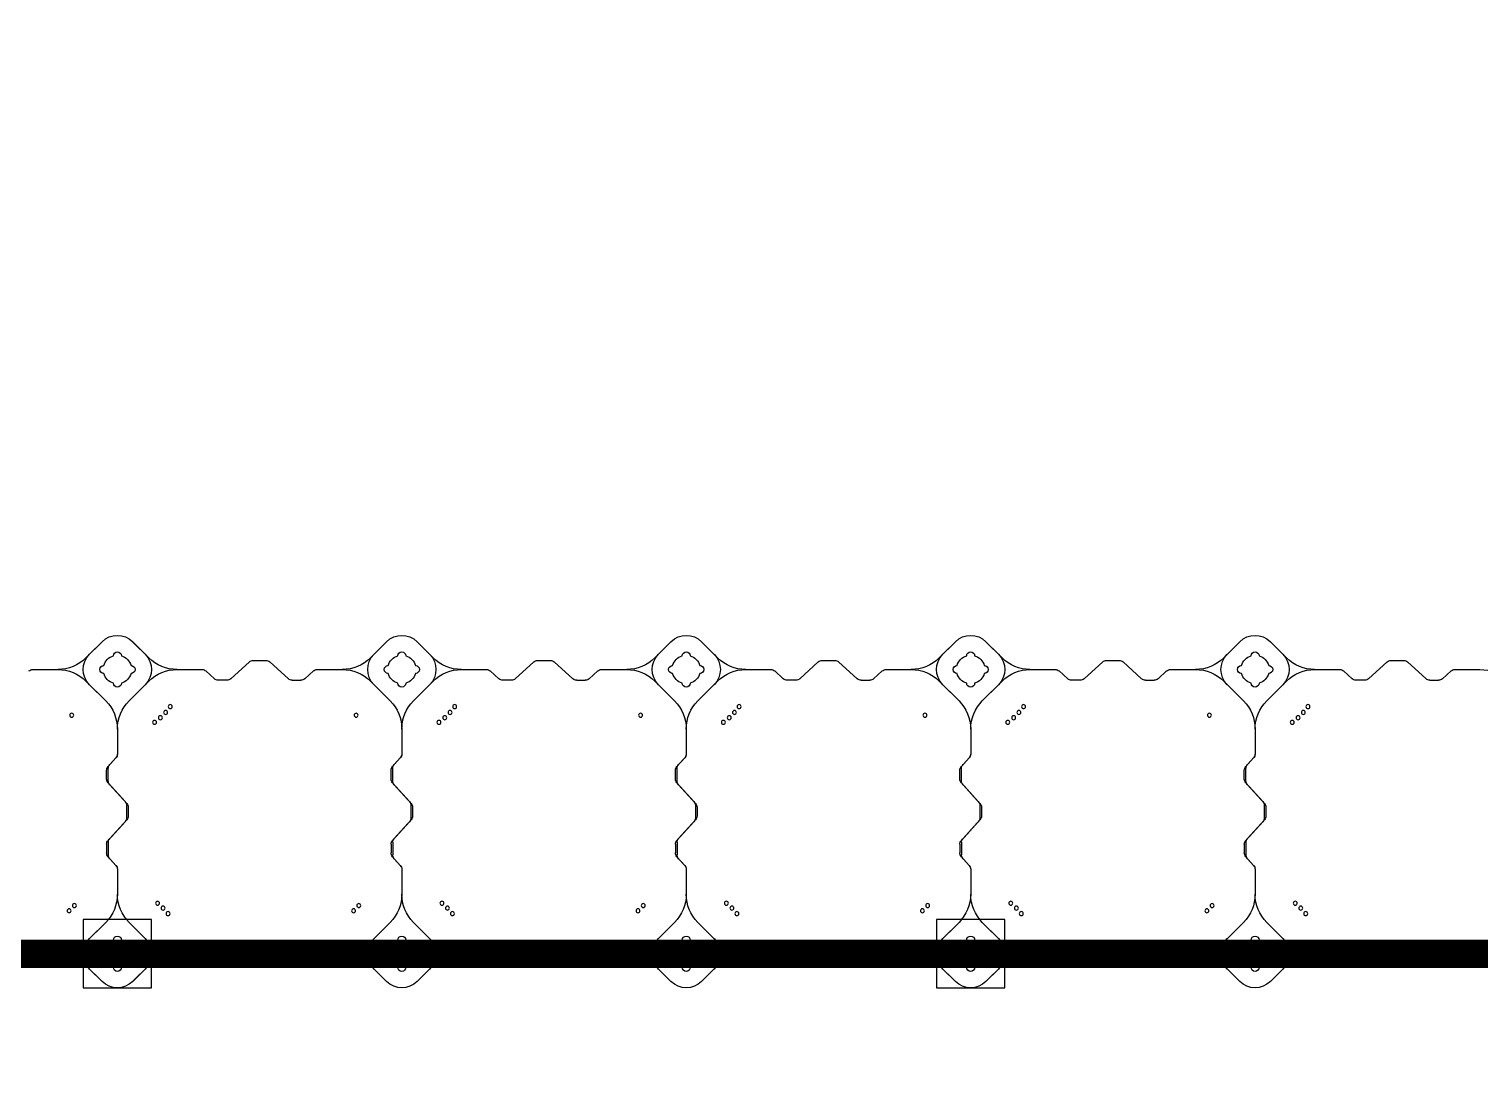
# Model space of a CAD drawing. Header units: millimetres. Extents: x -1612139 to -1260738, y 1141106 to 1536160.
# Drawn here: x -1270556 to -1268006, y 1185712 to 1187558 of the extents above; entities that cross this region are included whole.
import ezdxf

# ---------------------------------------------------------------- set-up
doc = ezdxf.new("R2010")
doc.units = ezdxf.units.MM
doc.header["$LTSCALE"] = 10
doc.layers.get('0').update_dxf_attribs({"linetype": 'CONTINUOUS'})
doc.layers.add('W-FLOAT_BOWL浮筒', color=253, linetype='CONTINUOUS')

# ---------------------------------------------------------------- blocks, each defined once
blk = doc.blocks.new('橙色')
at = {"layer": 'W-FLOAT_BOWL浮筒', "color": 30}
for p, q in [((16973.2, 548.8), (16944.8, 520.5)), ((16951.2, 526.9), (16973.1, 548.8)), ((17026.8, 548.8), (17055.2, 520.5)), ((17026.9, 548.8), (17048.8, 526.9)), ((17473.2, 548.8), (17444.8, 520.5)), ((17451.2, 526.9), (17473.1, 548.8)), ((17526.8, 548.8), (17555.2, 520.5)), ((17526.9, 548.8), (17548.8, 526.9)), ((17973.2, 548.8), (17944.8, 520.5)), ((17951.2, 526.9), (17973.1, 548.8)), ((18026.8, 548.8), (18055.2, 520.5)), ((18026.9, 548.8), (18048.8, 526.9)), ((18473.2, 548.8), (18444.8, 520.5)), ((18451.2, 526.9), (18473.1, 548.8)), ((18526.8, 548.8), (18555.2, 520.5)), ((18526.9, 548.8), (18548.8, 526.9)), ((18973.2, 548.8), (18944.8, 520.5)), ((18951.2, 526.9), (18973.1, 548.8)), ((19026.8, 548.8), (19055.2, 520.5)), ((19026.9, 548.8), (19048.8, 526.9)), ((16832.9, 513.4), (16844.7, 502.6)), ((17167.1, 513.4), (17155.3, 502.6)), ((17196.1, 516), (17173.9, 516)), ((17202.9, 513.4), (17235.6, 483.6)), ((17297.1, 513.4), (17264.4, 483.6)), ((17303.9, 516), (17326.1, 516)), ((17332.9, 513.4), (17344.7, 502.6)), ((17667.1, 513.4), (17655.3, 502.6)), ((17696.1, 516), (17673.9, 516)), ((17702.9, 513.4), (17735.6, 483.6)), ((17797.1, 513.4), (17764.4, 483.6)), ((17803.9, 516), (17826.1, 516)), ((17832.9, 513.4), (17844.7, 502.6)), ((18167.1, 513.4), (18155.3, 502.6)), ((18196.1, 516), (18173.9, 516)), ((18202.9, 513.4), (18235.6, 483.6)), ((18297.1, 513.4), (18264.4, 483.6)), ((18303.9, 516), (18326.1, 516)), ((18332.9, 513.4), (18344.7, 502.6)), ((18667.1, 513.4), (18655.3, 502.6)), ((18696.1, 516), (18673.9, 516)), ((18702.9, 513.4), (18735.6, 483.6)), ((18797.1, 513.4), (18764.4, 483.6)), ((18803.9, 516), (18826.1, 516)), ((18832.9, 513.4), (18844.7, 502.6)), ((19167.1, 513.4), (19155.3, 502.6)), ((19196.1, 516), (19173.9, 516)), ((19202.9, 513.4), (19235.6, 483.6)), ((19297.1, 513.4), (19264.4, 483.6)), ((19303.9, 516), (19326.1, 516)), ((19332.9, 513.4), (19344.7, 502.6)), ((16851.5, 500), (16895.3, 500)), ((17104.6, 500), (17148.5, 500)), ((17351.5, 500), (17395.3, 500)), ((17604.6, 500), (17648.5, 500)), ((17851.5, 500), (17895.3, 500)), ((18104.6, 500), (18148.5, 500)), ((18351.5, 500), (18395.3, 500)), ((18604.6, 500), (18648.5, 500)), ((18851.5, 500), (18895.3, 500)), ((19104.6, 500), (19148.5, 500)), ((19351.5, 500), (19395.3, 500)), ((16979.5, 444.8), (16944.8, 479.5)), ((16951.2, 473.2), (16979.5, 444.8)), ((17020.5, 444.8), (17055.2, 479.5)), ((17048.8, 473.2), (17020.5, 444.8)), ((17242.4, 481), (17257.6, 481)), ((17479.5, 444.8), (17444.8, 479.5)), ((17451.2, 473.2), (17479.5, 444.8)), ((17520.5, 444.8), (17555.2, 479.5)), ((17548.8, 473.2), (17520.5, 444.8)), ((17742.4, 481), (17757.6, 481)), ((17979.5, 444.8), (17944.8, 479.5)), ((17951.2, 473.2), (17979.5, 444.8)), ((18020.5, 444.8), (18055.2, 479.5)), ((18048.8, 473.2), (18020.5, 444.8)), ((18242.4, 481), (18257.6, 481)), ((18479.5, 444.8), (18444.8, 479.5)), ((18451.2, 473.2), (18479.5, 444.8)), ((18520.5, 444.8), (18555.2, 479.5)), ((18548.8, 473.2), (18520.5, 444.8)), ((18742.4, 481), (18757.6, 481)), ((18979.5, 444.8), (18944.8, 479.5)), ((18951.2, 473.2), (18979.5, 444.8)), ((19020.5, 444.8), (19055.2, 479.5)), ((19048.8, 473.2), (19020.5, 444.8)), ((19242.4, 481), (19257.6, 481)), ((17000, 351.3), (17000, 395.4)), ((17000, 351.5), (17000, 395.4)), ((17500, 351.3), (17500, 395.4)), ((17500, 351.5), (17500, 395.4)), ((18000, 351.3), (18000, 395.4)), ((18000, 351.5), (18000, 395.4)), ((18500, 351.3), (18500, 395.4)), ((18500, 351.5), (18500, 395.4)), ((19000, 351.3), (19000, 395.4)), ((19000, 351.5), (19000, 395.4)), ((16983.6, 329.4), (16997.4, 344.5)), ((16986.6, 332.9), (16997.4, 344.7)), ((17483.6, 329.4), (17497.4, 344.5)), ((17486.6, 332.9), (17497.4, 344.7)), ((17983.6, 329.4), (17997.4, 344.5)), ((17986.6, 332.9), (17997.4, 344.7)), ((18483.6, 329.4), (18497.4, 344.5)), ((18486.6, 332.9), (18497.4, 344.7)), ((18983.6, 329.4), (18997.4, 344.5)), ((18986.6, 332.9), (18997.4, 344.7)), ((16981, 307.4), (16981, 322.6)), ((16984, 303.9), (16984, 326.1)), ((17481, 307.4), (17481, 322.6)), ((17484, 303.9), (17484, 326.1)), ((17981, 307.4), (17981, 322.6)), ((17984, 303.9), (17984, 326.1)), ((18481, 307.4), (18481, 322.6)), ((18484, 303.9), (18484, 326.1)), ((18981, 307.4), (18981, 322.6)), ((18984, 303.9), (18984, 326.1)), ((16983.6, 300.6), (17013.4, 267.9)), ((16986.6, 297.1), (17016.4, 264.4)), ((17483.6, 300.6), (17513.4, 267.9)), ((17486.6, 297.1), (17516.4, 264.4)), ((17983.6, 300.6), (18013.4, 267.9)), ((17986.6, 297.1), (18016.4, 264.4)), ((18483.6, 300.6), (18513.4, 267.9)), ((18486.6, 297.1), (18516.4, 264.4)), ((18983.6, 300.6), (19013.4, 267.9)), ((18986.6, 297.1), (19016.4, 264.4)), ((17016, 238.9), (17016, 261.1)), ((17019, 242.4), (17019, 257.6)), ((17516, 238.9), (17516, 261.1)), ((17519, 242.4), (17519, 257.6)), ((18016, 238.9), (18016, 261.1)), ((18019, 242.4), (18019, 257.6)), ((18516, 238.9), (18516, 261.1)), ((18519, 242.4), (18519, 257.6)), ((19016, 238.9), (19016, 261.1)), ((19019, 242.4), (19019, 257.6)), ((16983.6, 199.4), (17013.4, 232.1)), ((16986.6, 202.9), (17016.4, 235.6)), ((17483.6, 199.4), (17513.4, 232.1)), ((17486.6, 202.9), (17516.4, 235.6)), ((17983.6, 199.4), (18013.4, 232.1)), ((17986.6, 202.9), (18016.4, 235.6)), ((18483.6, 199.4), (18513.4, 232.1)), ((18486.6, 202.9), (18516.4, 235.6)), ((18983.6, 199.4), (19013.4, 232.1)), ((18986.6, 202.9), (19016.4, 235.6)), ((16981, 192.6), (16981, 177.4)), ((16984, 196.1), (16984, 173.9)), ((17481, 192.6), (17481, 177.4)), ((17484, 196.1), (17484, 173.9)), ((17981, 192.6), (17981, 177.4)), ((17984, 196.1), (17984, 173.9)), ((18481, 192.6), (18481, 177.4)), ((18484, 196.1), (18484, 173.9)), ((18981, 192.6), (18981, 177.4)), ((18984, 196.1), (18984, 173.9)), ((16983.6, 170.6), (16997.4, 155.5)), ((16986.6, 167.1), (16997.4, 155.3)), ((17483.6, 170.6), (17497.4, 155.5)), ((17486.6, 167.1), (17497.4, 155.3)), ((17983.6, 170.6), (17997.4, 155.5)), ((17986.6, 167.1), (17997.4, 155.3)), ((18483.6, 170.6), (18497.4, 155.5)), ((18486.6, 167.1), (18497.4, 155.3)), ((18983.6, 170.6), (18997.4, 155.5)), ((18986.6, 167.1), (18997.4, 155.3)), ((17000, 104.7), (17000, 148.7)), ((17000, 104.7), (17000, 148.5)), ((17500, 104.7), (17500, 148.7)), ((17500, 104.7), (17500, 148.5)), ((18000, 104.7), (18000, 148.7)), ((18000, 104.7), (18000, 148.5)), ((18500, 104.7), (18500, 148.7)), ((18500, 104.7), (18500, 148.5)), ((19000, 104.7), (19000, 148.7)), ((19000, 104.7), (19000, 148.5)), ((16944.8, 20.5), (16979.5, 55.2)), ((16951.2, 26.8), (16979.5, 55.2)), ((17048.8, 26.8), (17020.5, 55.2)), ((17055.2, 20.5), (17020.5, 55.2)), ((17444.8, 20.5), (17479.5, 55.2)), ((17451.2, 26.8), (17479.5, 55.2)), ((17548.8, 26.8), (17520.5, 55.2)), ((17555.2, 20.5), (17520.5, 55.2)), ((17944.8, 20.5), (17979.5, 55.2)), ((17951.2, 26.8), (17979.5, 55.2)), ((18048.8, 26.8), (18020.5, 55.2)), ((18055.2, 20.5), (18020.5, 55.2)), ((18444.8, 20.5), (18479.5, 55.2)), ((18451.2, 26.8), (18479.5, 55.2)), ((18548.8, 26.8), (18520.5, 55.2)), ((18555.2, 20.5), (18520.5, 55.2)), ((18944.8, 20.5), (18979.5, 55.2)), ((18951.2, 26.8), (18979.5, 55.2)), ((19048.8, 26.8), (19020.5, 55.2)), ((19055.2, 20.5), (19020.5, 55.2)), ((16851.3, 0), (16895.3, 0)), ((17104.6, 0), (17148.7, 0)), ((17170.6, 16.4), (17155.5, 2.6)), ((17192.6, 19), (17177.4, 19)), ((17199.4, 16.4), (17232.1, -13.4)), ((17300.6, 16.4), (17267.9, -13.4)), ((17307.4, 19), (17322.6, 19)), ((17329.4, 16.4), (17344.5, 2.6)), ((17351.3, 0), (17395.3, 0)), ((17604.6, 0), (17648.7, 0)), ((17670.6, 16.4), (17655.5, 2.6)), ((17692.6, 19), (17677.4, 19)), ((17699.4, 16.4), (17732.1, -13.4)), ((17800.6, 16.4), (17767.9, -13.4)), ((17807.4, 19), (17822.6, 19)), ((17829.4, 16.4), (17844.5, 2.6)), ((17851.3, 0), (17895.3, 0)), ((18104.6, 0), (18148.7, 0)), ((18170.6, 16.4), (18155.5, 2.6)), ((18192.6, 19), (18177.4, 19)), ((18199.4, 16.4), (18232.1, -13.4)), ((18300.6, 16.4), (18267.9, -13.4)), ((18307.4, 19), (18322.6, 19)), ((18329.4, 16.4), (18344.5, 2.6)), ((18351.3, 0), (18395.3, 0)), ((18604.6, 0), (18648.7, 0)), ((18670.6, 16.4), (18655.5, 2.6)), ((18692.6, 19), (18677.4, 19)), ((18699.4, 16.4), (18732.1, -13.4)), ((18800.6, 16.4), (18767.9, -13.4)), ((18807.4, 19), (18822.6, 19)), ((18829.4, 16.4), (18844.5, 2.6)), ((18851.3, 0), (18895.3, 0)), ((19104.6, 0), (19148.7, 0)), ((19170.6, 16.4), (19155.5, 2.6)), ((19192.6, 19), (19177.4, 19)), ((19199.4, 16.4), (19232.1, -13.4)), ((19300.6, 16.4), (19267.9, -13.4)), ((19307.4, 19), (19322.6, 19)), ((19329.4, 16.4), (19344.5, 2.6)), ((19351.3, 0), (19395.3, 0)), ((16973.2, -48.8), (16944.8, -20.5)), ((17026.8, -48.8), (17055.2, -20.5)), ((17238.9, -16), (17261.1, -16)), ((17473.2, -48.8), (17444.8, -20.5)), ((17526.8, -48.8), (17555.2, -20.5)), ((17738.9, -16), (17761.1, -16)), ((17973.2, -48.8), (17944.8, -20.5)), ((18026.8, -48.8), (18055.2, -20.5)), ((18238.9, -16), (18261.1, -16)), ((18473.2, -48.8), (18444.8, -20.5)), ((18526.8, -48.8), (18555.2, -20.5)), ((18738.9, -16), (18761.1, -16)), ((18973.2, -48.8), (18944.8, -20.5)), ((19026.8, -48.8), (19055.2, -20.5)), ((19238.9, -16), (19261.1, -16)), ((16973.1, -48.8), (16951.2, -26.9)), ((17048.8, -26.9), (17026.9, -48.8)), ((17473.1, -48.8), (17451.2, -26.9)), ((17548.8, -26.9), (17526.9, -48.8)), ((17973.1, -48.8), (17951.2, -26.9)), ((18048.8, -26.9), (18026.9, -48.8)), ((18473.1, -48.8), (18451.2, -26.9)), ((18548.8, -26.9), (18526.9, -48.8)), ((18973.1, -48.8), (18951.2, -26.9)), ((19048.8, -26.9), (19026.9, -48.8))]:
    blk.add_line(p, q, dxfattribs=at)
for centre in [(16915.2, 424.4), (16924.4, 415.2), (17070.6, 411), (17080.3, 419.7), (17089, 429.4), (17415.2, 424.4), (17424.4, 415.2), (17570.6, 411), (17580.3, 419.7), (17589, 429.4), (17915.2, 424.4), (17924.4, 415.2), (18070.6, 411), (18080.3, 419.7), (18089, 429.4), (18415.2, 424.4), (18424.4, 415.2), (18570.6, 411), (18580.3, 419.7), (18589, 429.4), (18915.2, 424.4), (18924.4, 415.2), (19070.6, 411), (19080.3, 419.7), (19089, 429.4), (16919.7, 80.3), (17065.3, 92.9), (17075.6, 84.8), (17084.8, 75.6), (17419.7, 80.3), (17565.3, 92.9), (17575.6, 84.8), (17584.8, 75.6), (17919.7, 80.3), (18065.3, 92.9), (18075.6, 84.8), (18084.8, 75.6), (18419.7, 80.3), (18565.3, 92.9), (18575.6, 84.8), (18584.8, 75.6), (18919.7, 80.3), (19065.3, 92.9), (19075.6, 84.8), (19084.8, 75.6), (17092.9, 65.3), (17592.9, 65.3), (18092.9, 65.3), (18592.9, 65.3), (19092.9, 65.3)]:
    blk.add_circle(centre, 3.5, dxfattribs=at)
for centre, radius, start, end in [((17000, 522), 38, 45, 135), ((17000, 522), 38, 45, 135), ((17500, 522), 38, 45, 135), ((17500, 522), 38, 45, 135), ((18000, 522), 38, 45, 135), ((18000, 522), 38, 45, 135), ((18500, 522), 38, 45, 135), ((18500, 522), 38, 45, 135), ((19000, 522), 38, 45, 135), ((19000, 522), 38, 45, 135), ((16895.3, 570), 70, 270, 315), ((16978, 500), 38, 135, 225), ((17000, 500), 25, 106.2602, 163.7398), ((17000, 500), 25, 106.2602, 163.7398), ((17000, 524), 7, 0, 180), ((17000, 524), 7, 0, 180), ((17000, 500), 25, 16.2602, 73.7398), ((17000, 500), 25, 16.2602, 73.7398), ((17022, 500), 38, 315, 45), ((17104.7, 570), 70, 225, 270), ((17173.9, 506), 10, 90, 132.2737), ((17196.1, 506), 10, 47.7263, 90), ((17303.9, 506), 10, 90, 132.2737), ((17326.1, 506), 10, 47.7263, 90), ((17395.3, 570), 70, 270, 315), ((17478, 500), 38, 135, 225), ((17500, 500), 25, 106.2602, 163.7398), ((17500, 500), 25, 106.2602, 163.7398), ((17500, 524), 7, 0, 180), ((17500, 524), 7, 0, 180), ((17500, 500), 25, 16.2602, 73.7398), ((17500, 500), 25, 16.2602, 73.7398), ((17522, 500), 38, 315, 45), ((17604.7, 570), 70, 225, 270), ((17673.9, 506), 10, 90, 132.2737), ((17696.1, 506), 10, 47.7263, 90), ((17803.9, 506), 10, 90, 132.2737), ((17826.1, 506), 10, 47.7263, 90), ((17895.3, 570), 70, 270, 315), ((17978, 500), 38, 135, 225), ((18000, 500), 25, 106.2602, 163.7398), ((18000, 500), 25, 106.2602, 163.7398), ((18000, 524), 7, 0, 180), ((18000, 524), 7, 0, 180), ((18000, 500), 25, 16.2602, 73.7398), ((18000, 500), 25, 16.2602, 73.7398), ((18022, 500), 38, 315, 45), ((18104.7, 570), 70, 225, 270), ((18173.9, 506), 10, 90, 132.2737), ((18196.1, 506), 10, 47.7263, 90), ((18303.9, 506), 10, 90, 132.2737), ((18326.1, 506), 10, 47.7263, 90), ((18395.3, 570), 70, 270, 315), ((18478, 500), 38, 135, 225), ((18500, 500), 25, 106.2602, 163.7398), ((18500, 500), 25, 106.2602, 163.7398), ((18500, 524), 7, 0, 180), ((18500, 524), 7, 0, 180), ((18500, 500), 25, 16.2602, 73.7398), ((18500, 500), 25, 16.2602, 73.7398), ((18522, 500), 38, 315, 45), ((18604.7, 570), 70, 225, 270), ((18673.9, 506), 10, 90, 132.2737), ((18696.1, 506), 10, 47.7263, 90), ((18803.9, 506), 10, 90, 132.2737), ((18826.1, 506), 10, 47.7263, 90), ((18895.3, 570), 70, 270, 315), ((18978, 500), 38, 135, 225), ((19000, 500), 25, 106.2602, 163.7398), ((19000, 500), 25, 106.2602, 163.7398), ((19000, 524), 7, 0, 180), ((19000, 524), 7, 0, 180), ((19000, 500), 25, 16.2602, 73.7398), ((19000, 500), 25, 16.2602, 73.7398), ((19022, 500), 38, 315, 45), ((19104.7, 570), 70, 225, 270), ((19173.9, 506), 10, 90, 132.2737), ((19196.1, 506), 10, 47.7263, 90), ((19303.9, 506), 10, 90, 132.2737), ((19326.1, 506), 10, 47.7263, 90), ((16851.5, 510), 10, 227.7263, 270), ((16895.3, 430), 70, 45, 90), ((16976, 500), 7, 90, 270), ((16976, 500), 7, 90, 270), ((17000, 500), 25, 196.2602, 253.7398), ((17000, 500), 25, 196.2602, 253.7398), ((17000, 500), 25, 286.2602, 343.7398), ((17000, 500), 25, 286.2602, 343.7398), ((17024, 500), 7, 270, 90), ((17024, 500), 7, 270, 90), ((17104.7, 430), 70, 90, 135), ((17148.5, 510), 10, 270, 312.2737), ((17351.5, 510), 10, 227.7263, 270), ((17395.3, 430), 70, 45, 90), ((17476, 500), 7, 90, 270), ((17476, 500), 7, 90, 270), ((17500, 500), 25, 196.2602, 253.7398), ((17500, 500), 25, 196.2602, 253.7398), ((17500, 500), 25, 286.2602, 343.7398), ((17500, 500), 25, 286.2602, 343.7398), ((17524, 500), 7, 270, 90), ((17524, 500), 7, 270, 90), ((17604.7, 430), 70, 90, 135), ((17648.5, 510), 10, 270, 312.2737), ((17851.5, 510), 10, 227.7263, 270), ((17895.3, 430), 70, 45, 90), ((17976, 500), 7, 90, 270), ((17976, 500), 7, 90, 270), ((18000, 500), 25, 196.2602, 253.7398), ((18000, 500), 25, 196.2602, 253.7398), ((18000, 500), 25, 286.2602, 343.7398), ((18000, 500), 25, 286.2602, 343.7398), ((18024, 500), 7, 270, 90), ((18024, 500), 7, 270, 90), ((18104.7, 430), 70, 90, 135), ((18148.5, 510), 10, 270, 312.2737), ((18351.5, 510), 10, 227.7263, 270), ((18395.3, 430), 70, 45, 90), ((18476, 500), 7, 90, 270), ((18476, 500), 7, 90, 270), ((18500, 500), 25, 196.2602, 253.7398), ((18500, 500), 25, 196.2602, 253.7398), ((18500, 500), 25, 286.2602, 343.7398), ((18500, 500), 25, 286.2602, 343.7398), ((18524, 500), 7, 270, 90), ((18524, 500), 7, 270, 90), ((18604.7, 430), 70, 90, 135), ((18648.5, 510), 10, 270, 312.2737), ((18851.5, 510), 10, 227.7263, 270), ((18895.3, 430), 70, 45, 90), ((18976, 500), 7, 90, 270), ((18976, 500), 7, 90, 270), ((19000, 500), 25, 196.2602, 253.7398), ((19000, 500), 25, 196.2602, 253.7398), ((19000, 500), 25, 286.2602, 343.7398), ((19000, 500), 25, 286.2602, 343.7398), ((19024, 500), 7, 270, 90), ((19024, 500), 7, 270, 90), ((19104.7, 430), 70, 90, 135), ((19148.5, 510), 10, 270, 312.2737), ((19351.5, 510), 10, 227.7263, 270), ((19395.3, 430), 70, 45, 90), ((17000, 476), 7, 180, 0), ((17000, 476), 7, 180, 0), ((17242.4, 491), 10, 227.7263, 270), ((17257.6, 491), 10, 270, 312.2737), ((17500, 476), 7, 180, 0), ((17500, 476), 7, 180, 0), ((17742.4, 491), 10, 227.7263, 270), ((17757.6, 491), 10, 270, 312.2737), ((18000, 476), 7, 180, 0), ((18000, 476), 7, 180, 0), ((18242.4, 491), 10, 227.7263, 270), ((18257.6, 491), 10, 270, 312.2737), ((18500, 476), 7, 180, 0), ((18500, 476), 7, 180, 0), ((18742.4, 491), 10, 227.7263, 270), ((18757.6, 491), 10, 270, 312.2737), ((19000, 476), 7, 180, 0), ((19000, 476), 7, 180, 0), ((19242.4, 491), 10, 227.7263, 270), ((19257.6, 491), 10, 270, 312.2737), ((16930, 395.3), 70, 0, 45), ((16930, 395.3), 70, 0, 45), ((17070, 395.3), 70, 135, 180), ((17070, 395.3), 70, 135, 180), ((17430, 395.3), 70, 0, 45), ((17430, 395.3), 70, 0, 45), ((17570, 395.3), 70, 135, 180), ((17570, 395.3), 70, 135, 180), ((17930, 395.3), 70, 0, 45), ((17930, 395.3), 70, 0, 45), ((18070, 395.3), 70, 135, 180), ((18070, 395.3), 70, 135, 180), ((18430, 395.3), 70, 0, 45), ((18430, 395.3), 70, 0, 45), ((18570, 395.3), 70, 135, 180), ((18570, 395.3), 70, 135, 180), ((18930, 395.3), 70, 0, 45), ((18930, 395.3), 70, 0, 45), ((19070, 395.3), 70, 135, 180), ((19070, 395.3), 70, 135, 180), ((16994, 326.1), 10, 137.7263, 180), ((16990, 351.5), 10, 317.7263, 0), ((16990, 351.3), 10, 317.7263, 0), ((17494, 326.1), 10, 137.7263, 180), ((17490, 351.5), 10, 317.7263, 0), ((17490, 351.3), 10, 317.7263, 0), ((17994, 326.1), 10, 137.7263, 180), ((17990, 351.5), 10, 317.7263, 0), ((17990, 351.3), 10, 317.7263, 0), ((18494, 326.1), 10, 137.7263, 180), ((18490, 351.5), 10, 317.7263, 0), ((18490, 351.3), 10, 317.7263, 0), ((18994, 326.1), 10, 137.7263, 180), ((18990, 351.5), 10, 317.7263, 0), ((18990, 351.3), 10, 317.7263, 0), ((16991, 322.6), 10, 137.7263, 180), ((16991, 307.4), 10, 180, 222.2737), ((17491, 322.6), 10, 137.7263, 180), ((17491, 307.4), 10, 180, 222.2737), ((17991, 322.6), 10, 137.7263, 180), ((17991, 307.4), 10, 180, 222.2737), ((18491, 322.6), 10, 137.7263, 180), ((18491, 307.4), 10, 180, 222.2737), ((18991, 322.6), 10, 137.7263, 180), ((18991, 307.4), 10, 180, 222.2737), ((16994, 303.9), 10, 180, 222.2737), ((17494, 303.9), 10, 180, 222.2737), ((17994, 303.9), 10, 180, 222.2737), ((18494, 303.9), 10, 180, 222.2737), ((18994, 303.9), 10, 180, 222.2737), ((17006, 261.1), 10, 0, 42.2737), ((17009, 257.6), 10, 0, 42.2737), ((17506, 261.1), 10, 0, 42.2737), ((17509, 257.6), 10, 0, 42.2737), ((18006, 261.1), 10, 0, 42.2737), ((18009, 257.6), 10, 0, 42.2737), ((18506, 261.1), 10, 0, 42.2737), ((18509, 257.6), 10, 0, 42.2737), ((19006, 261.1), 10, 0, 42.2737), ((19009, 257.6), 10, 0, 42.2737), ((17006, 238.9), 10, 317.7263, 0), ((17009, 242.4), 10, 317.7263, 0), ((17506, 238.9), 10, 317.7263, 0), ((17509, 242.4), 10, 317.7263, 0), ((18006, 238.9), 10, 317.7263, 0), ((18009, 242.4), 10, 317.7263, 0), ((18506, 238.9), 10, 317.7263, 0), ((18509, 242.4), 10, 317.7263, 0), ((19006, 238.9), 10, 317.7263, 0), ((19009, 242.4), 10, 317.7263, 0), ((16991, 192.6), 10, 137.7263, 180), ((16994, 196.1), 10, 137.7263, 180), ((17491, 192.6), 10, 137.7263, 180), ((17494, 196.1), 10, 137.7263, 180), ((17991, 192.6), 10, 137.7263, 180), ((17994, 196.1), 10, 137.7263, 180), ((18491, 192.6), 10, 137.7263, 180), ((18494, 196.1), 10, 137.7263, 180), ((18991, 192.6), 10, 137.7263, 180), ((18994, 196.1), 10, 137.7263, 180), ((16991, 177.4), 10, 180, 222.2737), ((16994, 173.9), 10, 180, 222.2737), ((16990, 148.7), 10, 0, 42.2737), ((16990, 148.5), 10, 0, 42.2737), ((17491, 177.4), 10, 180, 222.2737), ((17494, 173.9), 10, 180, 222.2737), ((17490, 148.7), 10, 0, 42.2737), ((17490, 148.5), 10, 0, 42.2737), ((17991, 177.4), 10, 180, 222.2737), ((17994, 173.9), 10, 180, 222.2737), ((17990, 148.7), 10, 0, 42.2737), ((17990, 148.5), 10, 0, 42.2737), ((18491, 177.4), 10, 180, 222.2737), ((18494, 173.9), 10, 180, 222.2737), ((18490, 148.7), 10, 0, 42.2737), ((18490, 148.5), 10, 0, 42.2737), ((18991, 177.4), 10, 180, 222.2737), ((18994, 173.9), 10, 180, 222.2737), ((18990, 148.7), 10, 0, 42.2737), ((18990, 148.5), 10, 0, 42.2737), ((16930, 104.7), 70, 315, 0), ((16930, 104.7), 70, 315, 0), ((17070, 104.7), 70, 180, 225), ((17070, 104.7), 70, 180, 225), ((17430, 104.7), 70, 315, 0), ((17430, 104.7), 70, 315, 0), ((17570, 104.7), 70, 180, 225), ((17570, 104.7), 70, 180, 225), ((17930, 104.7), 70, 315, 0), ((17930, 104.7), 70, 315, 0), ((18070, 104.7), 70, 180, 225), ((18070, 104.7), 70, 180, 225), ((18430, 104.7), 70, 315, 0), ((18430, 104.7), 70, 315, 0), ((18570, 104.7), 70, 180, 225), ((18570, 104.7), 70, 180, 225), ((18930, 104.7), 70, 315, 0), ((18930, 104.7), 70, 315, 0), ((19070, 104.7), 70, 180, 225), ((19070, 104.7), 70, 180, 225), ((16978, 0), 38, 135, 225), ((17000, 24), 7, 0, 180), ((17000, 24), 7, 0, 180), ((17022, 0), 38, 315, 45), ((17478, 0), 38, 135, 225), ((17500, 24), 7, 0, 180), ((17500, 24), 7, 0, 180), ((17522, 0), 38, 315, 45), ((17978, 0), 38, 135, 225), ((18000, 24), 7, 0, 180), ((18000, 24), 7, 0, 180), ((18022, 0), 38, 315, 45), ((18478, 0), 38, 135, 225), ((18500, 24), 7, 0, 180), ((18500, 24), 7, 0, 180), ((18522, 0), 38, 315, 45), ((18978, 0), 38, 135, 225), ((19000, 24), 7, 0, 180), ((19000, 24), 7, 0, 180), ((19022, 0), 38, 315, 45), ((16851.3, 10), 10, 227.7263, 270), ((16895.3, 70), 70, 270, 315), ((16895.3, -70), 70, 45, 90), ((16976, 0), 7, 90, 270), ((16976, 0), 7, 90, 270), ((17000, 0), 25, 106.2602, 163.7398), ((17000, 0), 25, 106.2602, 163.7398), ((17000, 0), 25, 16.2602, 73.7398), ((17000, 0), 25, 16.2602, 73.7398), ((17024, 0), 7, 270, 90), ((17024, 0), 7, 270, 90), ((17104.7, 70), 70, 225, 270), ((17104.7, -70), 70, 90, 135), ((17148.7, 10), 10, 270, 312.2737), ((17177.4, 9), 10, 90, 132.2737), ((17192.6, 9), 10, 47.7263, 90), ((17307.4, 9), 10, 90, 132.2737), ((17322.6, 9), 10, 47.7263, 90), ((17351.3, 10), 10, 227.7263, 270), ((17395.3, 70), 70, 270, 315), ((17395.3, -70), 70, 45, 90), ((17476, 0), 7, 90, 270), ((17476, 0), 7, 90, 270), ((17500, 0), 25, 106.2602, 163.7398), ((17500, 0), 25, 106.2602, 163.7398), ((17500, 0), 25, 16.2602, 73.7398), ((17500, 0), 25, 16.2602, 73.7398), ((17524, 0), 7, 270, 90), ((17524, 0), 7, 270, 90), ((17604.7, 70), 70, 225, 270), ((17604.7, -70), 70, 90, 135), ((17648.7, 10), 10, 270, 312.2737), ((17677.4, 9), 10, 90, 132.2737), ((17692.6, 9), 10, 47.7263, 90), ((17807.4, 9), 10, 90, 132.2737), ((17822.6, 9), 10, 47.7263, 90), ((17851.3, 10), 10, 227.7263, 270), ((17895.3, 70), 70, 270, 315), ((17895.3, -70), 70, 45, 90), ((17976, 0), 7, 90, 270), ((17976, 0), 7, 90, 270), ((18000, 0), 25, 106.2602, 163.7398), ((18000, 0), 25, 106.2602, 163.7398), ((18000, 0), 25, 16.2602, 73.7398), ((18000, 0), 25, 16.2602, 73.7398), ((18024, 0), 7, 270, 90), ((18024, 0), 7, 270, 90), ((18104.7, 70), 70, 225, 270), ((18104.7, -70), 70, 90, 135), ((18148.7, 10), 10, 270, 312.2737), ((18177.4, 9), 10, 90, 132.2737), ((18192.6, 9), 10, 47.7263, 90), ((18307.4, 9), 10, 90, 132.2737), ((18322.6, 9), 10, 47.7263, 90), ((18351.3, 10), 10, 227.7263, 270), ((18395.3, 70), 70, 270, 315), ((18395.3, -70), 70, 45, 90), ((18476, 0), 7, 90, 270), ((18476, 0), 7, 90, 270), ((18500, 0), 25, 106.2602, 163.7398), ((18500, 0), 25, 106.2602, 163.7398), ((18500, 0), 25, 16.2602, 73.7398), ((18500, 0), 25, 16.2602, 73.7398), ((18524, 0), 7, 270, 90), ((18524, 0), 7, 270, 90), ((18604.7, 70), 70, 225, 270), ((18604.7, -70), 70, 90, 135), ((18648.7, 10), 10, 270, 312.2737), ((18677.4, 9), 10, 90, 132.2737), ((18692.6, 9), 10, 47.7263, 90), ((18807.4, 9), 10, 90, 132.2737), ((18822.6, 9), 10, 47.7263, 90), ((18851.3, 10), 10, 227.7263, 270), ((18895.3, 70), 70, 270, 315), ((18895.3, -70), 70, 45, 90), ((18976, 0), 7, 90, 270), ((18976, 0), 7, 90, 270), ((19000, 0), 25, 106.2602, 163.7398), ((19000, 0), 25, 106.2602, 163.7398), ((19000, 0), 25, 16.2602, 73.7398), ((19000, 0), 25, 16.2602, 73.7398), ((19024, 0), 7, 270, 90), ((19024, 0), 7, 270, 90), ((19104.7, 70), 70, 225, 270), ((19104.7, -70), 70, 90, 135), ((19148.7, 10), 10, 270, 312.2737), ((19177.4, 9), 10, 90, 132.2737), ((19192.6, 9), 10, 47.7263, 90), ((19307.4, 9), 10, 90, 132.2737), ((19322.6, 9), 10, 47.7263, 90), ((19351.3, 10), 10, 227.7263, 270), ((19395.3, 70), 70, 270, 315), ((17000, 0), 25, 196.2602, 253.7398), ((17000, 0), 25, 196.2602, 253.7398), ((17000, -24), 7, 180, 0), ((17000, -24), 7, 180, 0), ((17000, 0), 25, 286.2602, 343.7398), ((17000, 0), 25, 286.2602, 343.7398), ((17238.9, -6), 10, 227.7263, 270), ((17261.1, -6), 10, 270, 312.2737), ((17500, 0), 25, 196.2602, 253.7398), ((17500, 0), 25, 196.2602, 253.7398), ((17500, -24), 7, 180, 0), ((17500, -24), 7, 180, 0), ((17500, 0), 25, 286.2602, 343.7398), ((17500, 0), 25, 286.2602, 343.7398), ((17738.9, -6), 10, 227.7263, 270), ((17761.1, -6), 10, 270, 312.2737), ((18000, 0), 25, 196.2602, 253.7398), ((18000, 0), 25, 196.2602, 253.7398), ((18000, -24), 7, 180, 0), ((18000, -24), 7, 180, 0), ((18000, 0), 25, 286.2602, 343.7398), ((18000, 0), 25, 286.2602, 343.7398), ((18238.9, -6), 10, 227.7263, 270), ((18261.1, -6), 10, 270, 312.2737), ((18500, 0), 25, 196.2602, 253.7398), ((18500, 0), 25, 196.2602, 253.7398), ((18500, -24), 7, 180, 0), ((18500, -24), 7, 180, 0), ((18500, 0), 25, 286.2602, 343.7398), ((18500, 0), 25, 286.2602, 343.7398), ((18738.9, -6), 10, 227.7263, 270), ((18761.1, -6), 10, 270, 312.2737), ((19000, 0), 25, 196.2602, 253.7398), ((19000, 0), 25, 196.2602, 253.7398), ((19000, -24), 7, 180, 0), ((19000, -24), 7, 180, 0), ((19000, 0), 25, 286.2602, 343.7398), ((19000, 0), 25, 286.2602, 343.7398), ((19238.9, -6), 10, 227.7263, 270), ((19261.1, -6), 10, 270, 312.2737), ((17000, -22), 38, 225, 315), ((17000, -22), 38, 225, 315), ((17500, -22), 38, 225, 315), ((17500, -22), 38, 225, 315), ((18000, -22), 38, 225, 315), ((18000, -22), 38, 225, 315), ((18500, -22), 38, 225, 315), ((18500, -22), 38, 225, 315), ((19000, -22), 38, 225, 315), ((19000, -22), 38, 225, 315)]:
    blk.add_arc(centre, radius, start, end, dxfattribs=at)
blk = doc.blocks.new('LGZ')
at = {"color": 6}
blk.add_lwpolyline([(-60, -60), (60, -60), (60, 60), (-60, 60)], close=True, dxfattribs=at)

msp = doc.modelspace()

# ---------------------------------------------------------------- linework, layer by layer
at = {"color": 6, "const_width": 50}
msp.add_lwpolyline([(-1286901, 1185931), (-1277901, 1185931), (-1277901, 1197931), (-1276901, 1197931), (-1276901, 1185931), (-1266901, 1185931), (-1266901, 1197931), (-1265901, 1197931), (-1265901, 1183931)], dxfattribs=at)

# ---------------------------------------------------------------- block references
at = {"xscale": -1, "rotation": 180}
msp.add_blockref('橙色', (-1287401, 1186431), dxfattribs=at)
for p in [(-1270401, 1185931), (-1268901, 1185931)]:
    msp.add_blockref('LGZ', p)

doc.saveas('drawing.dxf')
